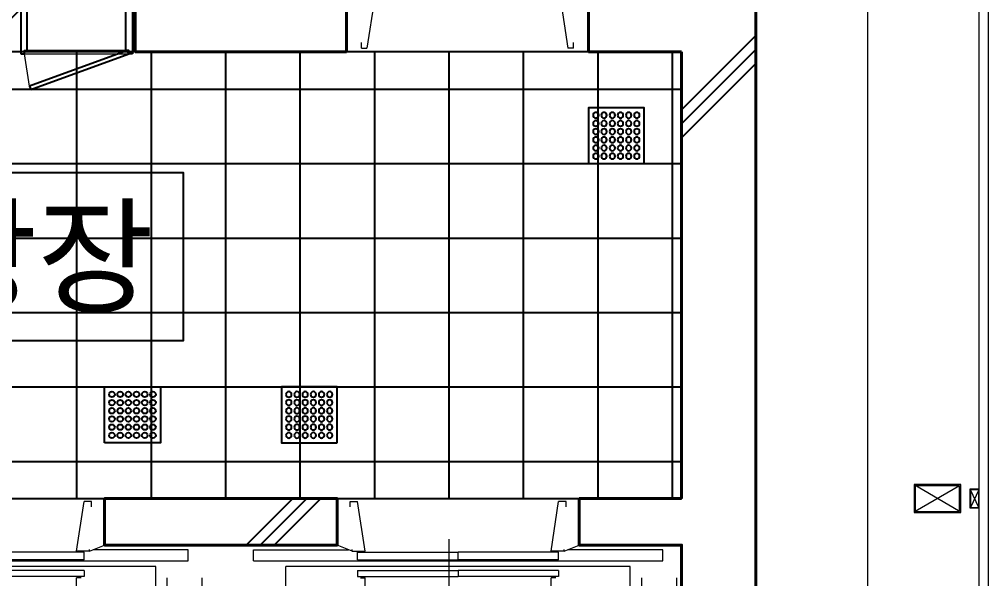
# Model space of a CAD drawing. Header units: millimetres. Extents: x 3546612 to 5615882, y 547008 to 3162891.
# Drawn here: x 5494018 to 5499225, y 2448238 to 2451243 of the extents above; entities that cross this region are included whole.
import ezdxf
from ezdxf.enums import TextEntityAlignment as Align

# ---------------------------------------------------------------- set-up
doc = ezdxf.new("R2010")
doc.units = ezdxf.units.MM
for name, color, linetype, lineweight in [('A-XXXX-TXT2', 3, 'Continuous', 25), ('XR-평면도$0$A-CNTL', 9, 'Continuous', 15), ('XR-평면도$0$A-CONC-LIN1', 9, 'Continuous', 40), ('XR-평면도$0$A-DWXM-DOOR', 9, 'Continuous', 25), ('XR-평면도$0$A-DWXM-ELEV', 9, 'Continuous', 18), ('XR-평면도$0$A-SECT-LIN2', 9, 'Continuous', 20), ('XR-평면도$0$A-SECT-LIN3', 9, 'Continuous', 18), ('XR-평면도$0$A-WAXM-PANL', 9, 'Continuous', 20), ('XR-평면도$0$A-XXXX-OPEN', 9, 'Continuous', 15)]:
    doc.layers.add(name, color=color, linetype=linetype, lineweight=lineweight)
for name, color, linetype in [('XR-평면도$0$A-CONC-SOLD', 9, 'Continuous'), ('XR-평면도$0$A-ELEV-PATT', 9, 'Continuous'), ('XR-평면도$0$DS-점자블럭', 9, 'Continuous')]:
    doc.layers.add(name, color=color, linetype=linetype)
doc.styles.add('XR-평면도$0$맑은 고딕', font='malgun.ttf')

# ---------------------------------------------------------------- blocks, each defined once
blk = doc.blocks.new('XR-평면도$0$바닥패턴(4F)')
at = {"layer": 'XR-평면도$0$A-ELEV-PATT'}
blk.add_lwpolyline([(174000, 27400), (167150, 27400), (167150, 25000), (174000, 25000)], close=True, dxfattribs=at)
for points in [[(170750, 27400), (170750, 25000)], [(171150, 27400), (171150, 25000)], [(171550, 27400), (171550, 25000)], [(171950, 27400), (171950, 25000)], [(172350, 27400), (172350, 25000)], [(172750, 27400), (172750, 25000)], [(173150, 27400), (173150, 25000)], [(173550, 27400), (173550, 25000)], [(173950, 27400), (173950, 25000)], [(167150, 27200), (174000, 27200)], [(167150, 26800), (174000, 26800)], [(167150, 26400), (174000, 26400)], [(167150, 26000), (174000, 26000)], [(167150, 25600), (174000, 25600)], [(167150, 25200), (174000, 25200)]]:
    blk.add_lwpolyline(points, dxfattribs=at)
blk = doc.blocks.new('XR-평면도$0$중심선(210216)')
at = {"layer": 'XR-평면도$0$A-CNTL', "ltscale": 300}
blk.add_lwpolyline([(176000, 206000), (176000, -10000)], dxfattribs=at)
blk = doc.blocks.new('XR-평면도$0$점검용도어250(210707)')
at = {"layer": 'XR-평면도$0$A-DWXM-DOOR'}
blk.add_lwpolyline([(-273.7, 252.6), (252.6, 444.1), (246.2, 461.5), (-280, 270)], close=True, dxfattribs=at)
for points in [[(-300, 270), (-280, 270), (-280, 251.5), (-265, 251.5), (-265, 0), (-300, 0), (-300, 270)], [(300, 270), (280, 270), (280, 251.5), (265, 251.5), (265, 0), (300, 0), (300, 270)]]:
    blk.add_lwpolyline(points, dxfattribs=at)
at = {"layer": 'XR-평면도$0$A-DWXM-ELEV'}
for p, q in [((252.6, 444.1), (280, 270)), ((280, 270), (-280, 270)), ((-265, 251.5), (265, 251.5)), ((-265, 0), (265, 0))]:
    blk.add_line(p, q, dxfattribs=at)
blk = doc.blocks.new('XR-평면도$0$ELEV_16인승(3호기)')
at = {"layer": 'XR-평면도$0$A-CNTL'}
blk.add_line((1250, -32.1), (1250, 2810), dxfattribs=at)
at = {"layer": 'XR-평면도$0$A-DWXM-ELEV'}
for p, q in [((275, 1847), (275, 115)), ((2125, 1847), (2125, 115)), ((25, 635.5), (25, 175.5)), ((213, 635.5), (213, 175.5)), ((700, 272), (700, 175)), ((1700, 272), (1700, 175)), ((660, 169), (1200, 169)), ((660, 169), (1200, 169)), ((660, 137), (660, 169)), ((675, 175), (700, 175)), ((1740, 169), (1200, 169)), ((1200, 137), (1200, 169)), ((1200, 137), (1200, 169)), ((1200, 137), (1200, 169)), ((1200, 137), (1200, 169)), ((1725, 175), (1700, 175)), ((1740, 137), (1740, 169)), ((275, 115), (2125, 115)), ((660, 137), (1200, 137)), ((1740, 137), (1200, 137)), ((2300, 85), (100, 85)), ((100, 85), (100, 25)), ((660, 78), (1200, 78)), ((660, 78), (660, 38)), ((1740, 78), (1200, 78)), ((1200, 78), (1200, 38)), ((1200, 78), (1200, 38)), ((1740, 78), (1740, 38)), ((2300, 85), (2300, 25)), ((100, 25), (610.6, 25)), ((630, 33), (550, 0)), ((630, 33), (700, 33)), ((630, 33), (630, 23)), ((660, 38), (1200, 38)), ((700, 33), (660, -235)), ((1740, 38), (1200, 38)), ((1770, 33), (1700, 33)), ((1700, 33), (1740, -235)), ((1770, 33), (1850, 0)), ((1770, 33), (1770, 23)), ((2300, 25), (1789.4, 25)), ((620, -205), (620, -235)), ((1780, -205), (1780, -235)), ((620, -235), (660, -235)), ((1780, -235), (1740, -235))]:
    blk.add_line(p, q, dxfattribs=at)
blk = doc.blocks.new('XR-평면도$0$ELEV_21인승(5호기)')
at = {"layer": 'XR-평면도$0$A-DWXM-ELEV'}
for p, q in [((650, 33), (610, -229.8)), ((1650, 33), (1690, -229.8)), ((580, -229.8), (580, -199.8)), ((1720, -229.8), (1720, -199.8)), ((580, -229.8), (610, -229.8)), ((1720, -229.8), (1690, -229.8))]:
    blk.add_line(p, q, dxfattribs=at)
blk = doc.blocks.new('XR-평면도$0$CORE_01_기준층(220124)')
at = {"layer": 'XR-평면도$0$A-CONC-SOLD'}
h = blk.add_hatch(dxfattribs=at)
h.set_pattern_fill('CONC', color=256, scale=100)
h.set_pattern_definition([(45, (-392000.2, -757620.6), (-2121.32, 2121.32), []), (45, (-392000.2, -757545.6), (-2121.32, 2121.32), []), (45, (-392000.2, -757470.6), (-2121.32, 2121.32), [])])
h.paths.add_polyline_path([(9450, -9450), (9450, -12000), (4500, -12000), (4500, -9450), (5000, -9450), (5000, -9200), (4250, -9200), (4250, -12000), (400, -12000), (400, -8915), (0, -8915), (0, -12400), (9850, -12400), (9850, 0), (1650, 0), (1650, -400), (2400, -400), (2400, -4050), (2650, -4050), (2650, -3650), (3050, -3650), (3050, -3400), (2650, -3400), (2650, -400), (9450, -400), (9450, -3400), (4150, -3400), (4150, -3650), (5250, -3650), (5250, -6550), (2650, -6550), (2650, -5150), (2400, -5150), (2400, -6800), (5900, -6800), (5900, -6550), (5500, -6550), (5500, -3650), (6900, -3650), (6900, -6550), (6500, -6550), (6500, -6800), (7650, -6800), (7650, -6550), (7150, -6550), (7150, -3650), (9450, -3650), (9450, -6550), (8950, -6550), (8950, -6800), (9450, -6800), (9450, -9200), (8850, -9200), (8850, -9450)])
h.paths.add_polyline_path([(6300, -9200), (6300, -9450), (7550, -9450), (7550, -9200)], flags=17)
h.paths.add_polyline_path([(400, -400), (535, -400), (535, 0), (0, 0), (0, -7100), (400, -7100)], flags=17)
at = {"layer": 'XR-평면도$0$A-CONC-LIN1'}
for points in [[(1665, 0), (9850, 0), (9850, -12400), (0, -12400), (0, -8915)], [(6515, -6550), (6515, -6800)], [(7650, -6550), (7650, -6800)], [(8950, -6550), (8950, -6800)], [(7650, -6800), (6515, -6800)], [(9450, -6800), (8950, -6800)], [(9450, -6800), (9450, -9200)], [(7050, -9450), (7600, -9450), (7600, -9200), (6350, -9200), (6350, -9450), (7050, -9450)], [(8900, -9200), (8900, -9450), (9450, -9450), (9450, -12000), (7050, -12000)], [(9450, -9200), (8900, -9200)]]:
    blk.add_lwpolyline(points, dxfattribs=at)
blk.add_blockref('XR-평면도$0$ELEV_21인승(5호기)', (7150, -6550))
at = {"rotation": 180}
for name, p in [('XR-평면도$0$점검용도어250(210707)', (6200, -6540)), ('XR-평면도$0$ELEV_16인승(3호기)', (6900, -9450)), ('XR-평면도$0$ELEV_16인승(3호기)', (9450, -9450))]:
    blk.add_blockref(name, p, dxfattribs=at)
blk = doc.blocks.new('XR-평면도$0$XREF-대창AT평면도$0$점형블록-3x3')
at = {"layer": 'XR-평면도$0$DS-점자블럭', "color": 10}
blk.add_lwpolyline([(300, 0), (300, -300), (0, -300), (0, 0)], close=True, dxfattribs=at)
for centre in [(40, -40), (84, -40), (128, -40), (172, -40), (216, -40), (260, -40), (40, -84), (84, -84), (128, -84), (172, -84), (216, -84), (260, -84), (40, -128), (84, -128), (128, -128), (172, -128), (216, -128), (260, -128), (40, -172), (40, -216), (84, -172), (84, -216), (128, -172), (128, -216), (172, -172), (172, -216), (216, -172), (216, -216), (260, -172), (260, -216), (40, -260), (84, -260), (128, -260), (172, -260), (216, -260), (260, -260)]:
    blk.add_circle(centre, 15, dxfattribs=at)
blk = doc.blocks.new('XR-평면도$0$윈드컬럼(13000)_1_A2')
at = {"layer": 'XR-평면도$0$A-SECT-LIN2'}
for points in [[(-100, 9750), (-100, 9650), (-50, 9650), (-50, 9750)], [(0, 9775), (0, 9625), (250, 9625), (250, 9775)]]:
    blk.add_lwpolyline(points, close=True, dxfattribs=at)
at = {"layer": 'XR-평면도$0$A-SECT-LIN3'}
for points in [[(-97, 9747), (-97, 9653), (-53, 9653), (-53, 9747)], [(244, 9631), (244, 9769), (6, 9769), (6, 9631)]]:
    blk.add_lwpolyline(points, close=True, dxfattribs=at)
at = {"layer": 'XR-평면도$0$A-XXXX-OPEN'}
for p, q in [((-97, 9653), (-53, 9747)), ((-97, 9747), (-53, 9653))]:
    blk.add_line(p, q, dxfattribs=at)
for points in [[(6, 9631), (244, 9769)], [(250, 9625), (12, 9763)]]:
    blk.add_lwpolyline(points, dxfattribs=at)
blk = doc.blocks.new('글_승강장')
at = {"layer": 'A-XXXX-TXT2', "color": 0, "ltscale": 100}
blk.add_lwpolyline([(-1100, 450), (-1100, -450), (1100, -450), (1100, 450)], close=True, dxfattribs=at)
at = {"layer": 'A-XXXX-TXT2', "ltscale": 100, "style": 'XR-평면도$0$맑은 고딕'}
blk.add_text('승강장', height=500, dxfattribs=at).set_placement((0, 0), align=Align.MIDDLE_CENTER)

msp = doc.modelspace()

# ---------------------------------------------------------------- linework, layer by layer
at = {"layer": 'XR-평면도$0$A-WAXM-PANL'}
for points in [[(5499075, 2444867.6), (5499225, 2444867.6), (5499225, 2480367.6)], [(5499075, 2444917.6), (5499175, 2444917.6), (5499175, 2480367.6)], [(5499075, 2444867.6), (5499225, 2444867.6), (5499225, 2480367.6)], [(5499075, 2444917.6), (5499175, 2444917.6), (5499175, 2480367.6)], [(5499075, 2444867.6), (5499225, 2444867.6), (5499225, 2480367.6)], [(5499075, 2444917.6), (5499175, 2444917.6), (5499175, 2480367.6)]]:
    msp.add_lwpolyline(points, dxfattribs=at)

# ---------------------------------------------------------------- block references
at = {"rotation": 180}
msp.add_blockref('XR-평면도$0$윈드컬럼(13000)_1_A2', (5499075, 2458367.6), dxfattribs=at)
msp.add_blockref('XR-평면도$0$윈드컬럼(13000)_1_A2', (5499075, 2458367.6), dxfattribs=at)
msp.add_blockref('XR-평면도$0$윈드컬럼(13000)_1_A2', (5499075, 2458367.6), dxfattribs=at)
for name, p in [('XR-평면도$0$CORE_01_기준층(220124)', (5488125, 2457867.6)), ('XR-평면도$0$CORE_01_기준층(220124)', (5488125, 2457867.6)), ('XR-평면도$0$CORE_01_기준층(220124)', (5488125, 2457867.6)), ('XR-평면도$0$바닥패턴(4F)', (5323575, 2423667.6)), ('XR-평면도$0$바닥패턴(4F)', (5323575, 2423667.6)), ('XR-평면도$0$바닥패턴(4F)', (5323575, 2423667.6)), ('글_승강장', (5493800, 2449967.6))]:
    msp.add_blockref(name, p)
at = {"layer": 'XR-평면도$0$A-CNTL'}
msp.add_blockref('XR-평면도$0$중심선(210216)', (5322575, 2339367.6), dxfattribs=at)
at = {"layer": 'XR-평면도$0$DS-점자블럭', "xscale": -1, "rotation": 180}
for p in [(5497075, 2450467.6), (5497075, 2450467.6), (5497075, 2450467.6), (5495425, 2448967.6), (5495425, 2448967.6), (5495425, 2448967.6)]:
    msp.add_blockref('XR-평면도$0$XREF-대창AT평면도$0$점형블록-3x3', p, dxfattribs=at)
at = {"layer": 'XR-평면도$0$DS-점자블럭', "rotation": 180}
msp.add_blockref('XR-평면도$0$XREF-대창AT평면도$0$점형블록-3x3', (5494775, 2448967.6), dxfattribs=at)
msp.add_blockref('XR-평면도$0$XREF-대창AT평면도$0$점형블록-3x3', (5494775, 2448967.6), dxfattribs=at)
msp.add_blockref('XR-평면도$0$XREF-대창AT평면도$0$점형블록-3x3', (5494775, 2448967.6), dxfattribs=at)

doc.saveas('drawing.dxf')
